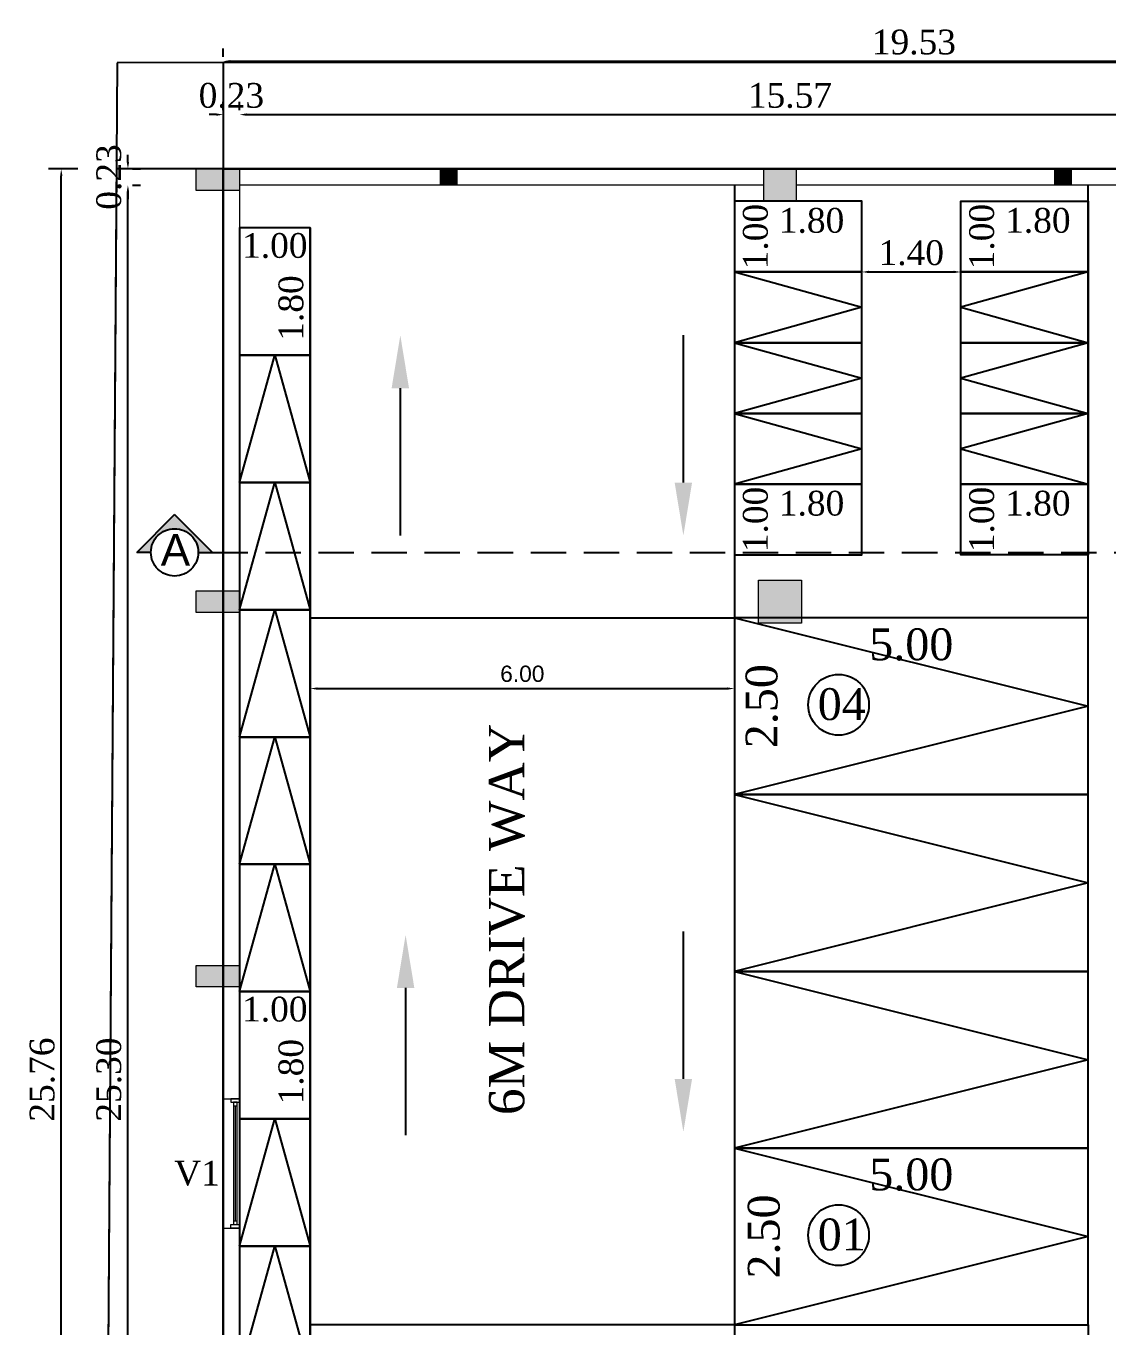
# Model space of a CAD drawing. Header units: metres. Extents: x 3592 to 3825, y 373 to 546.
# Drawn here: x 3669.11 to 3684.41, y 485.39 to 503.79 of the extents above; entities that cross this region are included whole.
import ezdxf
from ezdxf import colors
from ezdxf.entities.mleader import LeaderData, LeaderLine
from ezdxf.math import Vec2, Vec3

# ---------------------------------------------------------------- set-up
doc = ezdxf.new("R2010")
doc.units = ezdxf.units.M
doc.linetypes.add('DASHDOTX2', pattern=[50.8, 25.4, -12.7, 0, -12.7])
doc.linetypes.add('DASHED', pattern=[0.75, 0.5, -0.25])
doc.layers.get('Defpoints').update_dxf_attribs({"lineweight": 0})
for name, color, linetype in [('0 @ 1', 7, 'Continuous'), ('BLK_1_BASEMENT_-1_BLDG_FOOTPRINT', 1, 'Continuous'), ('BLK_1_FLR_-1_BASEMENT_COVERED_PARKING', 173, 'Continuous'), ('BLK_1_FLR_-1_BLT_UP_AREA', 12, 'Continuous'), ('BLK_1_FLR_-1_BLT_UP_AREA_DEDUCT', 12, 'Continuous'), ('BLK_1_LVL_-1_BSMNT_PLOT_BOUNDARY', 70, 'Continuous'), ('BLK_1_LVL_-1_BSMNT_REAR_SETBACK', 11, 'Continuous'), ('BLK_1_LVL_-1_BSMNT_SIDE_SETBACK1', 171, 'Continuous'), ('Column', 7, 'Continuous'), ('DRIVE_WAY', 7, 'Continuous'), ('PER_AISLE_WIDTH', 5, 'Continuous')]:
    doc.layers.add(name, color=color, linetype=linetype)
doc.layers.add('PARKING_SLOT', color=30, linetype='Continuous', plot=False)
doc.layers.add('TWO_WHEELER_PARKING', color=2, linetype='Continuous', plot=False)
doc.styles.add('ANAND', font='times.ttf')
doc.styles.get("Standard").update_dxf_attribs({"font": 'arial.ttf'})
doc.dimstyles.new('V1', dxfattribs={"dimtxt": 0.23, "dimasz": 0.1, "dimexe": 0.18, "dimexo": 0.0625, "dimgap": 0.09, "dimtad": 1, "dimzin": 0, "dimdsep": 46, "dimtxsty": 'Standard', "dimcen": 0.09, "dimadec": 0, "dimazin": 0, "dimtfac": 1, "dimtix": 1, "dimtofl": 0, "dimtmove": 2, "dimatfit": 0, "dimfxl": 0, "dimtolj": 1, "dimtzin": 0, "dimarcsym": 0})

# ---------------------------------------------------------------- blocks, each defined once
blk = doc.blocks.new('*U12')
at = {"color": 4, "linetype": 'Continuous', "lineweight": 13}
for p, q in [((146.91, 129.1), (146.91, 131.1)), ((210.91, 129.1), (210.91, 131.1)), ((210.91, 130.1), (146.91, 130.1))]:
    blk.add_line(p, q, dxfattribs=at)
for points in [[(144.91, 132.6), (142.91, 132.6), (142.91, 127.6), (144.91, 127.6)], [(212.91, 129.1), (212.91, 131.1), (144.91, 131.1), (144.91, 129.1)], [(212.91, 132.6), (214.91, 132.6), (214.91, 127.6), (212.91, 127.6)]]:
    blk.add_lwpolyline(points, close=True, dxfattribs=at)
blk = doc.blocks.new('*D60')
at = {"color": 0, "lineweight": -2}
for p, q in [((3671.902, 502.597), (3671.902, 502.714)), ((3672.131, 502.597), (3672.131, 502.714)), ((3671.802, 502.534), (3671.702, 502.534)), ((3672.231, 502.534), (3672.331, 502.534))]:
    blk.add_line(p, q, dxfattribs=at)
at = {"color": 0}
for points in [[(3671.802, 502.551), (3671.802, 502.517), (3671.902, 502.534)], [(3672.231, 502.551), (3672.231, 502.517), (3672.131, 502.534)]]:
    blk.add_solid(points, dxfattribs=at)
at = {"layer": 'Defpoints', "color": 0}
for p in [(3671.902, 502.534), (3672.131, 502.534), (3672.131, 502.534)]:
    blk.add_point(p, dxfattribs=at)
at = {"color": 0, "insert": (3672.017, 502.803), "char_height": 0.35, "attachment_point": 5, "style": 'ANAND'}
blk.add_mtext('\\A1;0.23', dxfattribs=at)
blk = doc.blocks.new('*D61')
at = {"color": 0, "lineweight": -2}
for p, q in [((3672.131, 502.597), (3672.131, 502.714)), ((3687.7, 502.597), (3687.7, 502.714)), ((3672.231, 502.534), (3687.6, 502.534))]:
    blk.add_line(p, q, dxfattribs=at)
at = {"color": 0}
for points in [[(3672.231, 502.551), (3672.231, 502.517), (3672.131, 502.534)], [(3687.6, 502.551), (3687.6, 502.517), (3687.7, 502.534)]]:
    blk.add_solid(points, dxfattribs=at)
at = {"layer": 'Defpoints', "color": 0}
for p in [(3672.131, 502.534), (3687.7, 502.534), (3687.7, 502.534)]:
    blk.add_point(p, dxfattribs=at)
at = {"color": 0, "insert": (3679.915, 502.803), "char_height": 0.35, "attachment_point": 5, "style": 'ANAND'}
blk.add_mtext('\\A1;15.57', dxfattribs=at)
blk = doc.blocks.new('*D65')
at = {"color": 0, "lineweight": -2}
for p, q in [((3671.902, 503.352), (3671.902, 503.469)), ((3691.434, 503.352), (3691.434, 503.469)), ((3672.002, 503.289), (3691.334, 503.289))]:
    blk.add_line(p, q, dxfattribs=at)
at = {"color": 0}
for points in [[(3672.002, 503.306), (3672.002, 503.272), (3671.902, 503.289)], [(3691.334, 503.306), (3691.334, 503.272), (3691.434, 503.289)]]:
    blk.add_solid(points, dxfattribs=at)
at = {"layer": 'Defpoints', "color": 0}
for p in [(3671.902, 503.289), (3691.434, 503.289), (3691.434, 503.289)]:
    blk.add_point(p, dxfattribs=at)
at = {"color": 0, "insert": (3681.668, 503.558), "char_height": 0.35, "attachment_point": 5, "style": 'ANAND'}
blk.add_mtext('\\A1;19.53', dxfattribs=at)
blk = doc.blocks.new('*D67')
at = {"color": 0, "lineweight": -2}
for p, q in [((3670.554, 476.336), (3670.554, 501.438)), ((3670.617, 501.538), (3670.734, 501.538)), ((3670.617, 476.236), (3670.734, 476.236))]:
    blk.add_line(p, q, dxfattribs=at)
at = {"color": 0}
for points in [[(3670.537, 501.438), (3670.571, 501.438), (3670.554, 501.538)], [(3670.537, 476.336), (3670.571, 476.336), (3670.554, 476.236)]]:
    blk.add_solid(points, dxfattribs=at)
at = {"layer": 'Defpoints', "color": 0}
for p in [(3670.554, 501.538), (3670.554, 501.538), (3670.554, 476.236)]:
    blk.add_point(p, dxfattribs=at)
at = {"color": 0, "insert": (3670.286, 488.887), "char_height": 0.35, "attachment_point": 5, "rotation": 90, "style": 'ANAND'}
blk.add_mtext('\\A1;25.30', dxfattribs=at)
blk = doc.blocks.new('*D68')
at = {"color": 0, "lineweight": -2}
for p, q in [((3670.554, 501.866), (3670.554, 501.966)), ((3670.617, 501.766), (3670.734, 501.766)), ((3670.554, 501.438), (3670.554, 501.338)), ((3670.617, 501.538), (3670.734, 501.538))]:
    blk.add_line(p, q, dxfattribs=at)
at = {"color": 0}
for points in [[(3670.537, 501.866), (3670.571, 501.866), (3670.554, 501.766)], [(3670.537, 501.438), (3670.571, 501.438), (3670.554, 501.538)]]:
    blk.add_solid(points, dxfattribs=at)
at = {"layer": 'Defpoints', "color": 0}
for p in [(3670.554, 501.766), (3670.554, 501.766), (3670.554, 501.538)]:
    blk.add_point(p, dxfattribs=at)
at = {"color": 0, "insert": (3670.286, 501.652), "char_height": 0.35, "attachment_point": 5, "rotation": 90, "style": 'ANAND'}
blk.add_mtext('\\A1;0.23', dxfattribs=at)
blk = doc.blocks.new('*D69')
at = {"color": 0, "lineweight": -2}
for p, q in [((3669.847, 501.766), (3669.431, 501.766)), ((3669.611, 476.108), (3669.611, 501.666)), ((3669.847, 476.008), (3669.431, 476.008))]:
    blk.add_line(p, q, dxfattribs=at)
at = {"color": 0}
for points in [[(3669.595, 501.666), (3669.628, 501.666), (3669.611, 501.766)], [(3669.595, 476.108), (3669.628, 476.108), (3669.611, 476.008)]]:
    blk.add_solid(points, dxfattribs=at)
at = {"layer": 'Defpoints', "color": 0}
for p in [(3669.611, 501.766), (3669.91, 501.766), (3669.91, 476.008)]:
    blk.add_point(p, dxfattribs=at)
at = {"color": 0, "insert": (3669.343, 488.887), "char_height": 0.35, "attachment_point": 5, "rotation": 90, "style": 'ANAND'}
blk.add_mtext('\\A1;25.76', dxfattribs=at)
blk = doc.blocks.new('*D177')
at = {"layer": 'Defpoints', "color": 0}
for p in [(3673.131, 500.932), (3673.131, 499.132), (3673.131, 499.132)]:
    blk.add_point(p, dxfattribs=at)
at = {"color": 0, "insert": (3672.862, 499.799), "char_height": 0.35, "attachment_point": 5, "rotation": 90, "style": 'ANAND'}
blk.add_mtext('\\A1;1.80', dxfattribs=at)
blk = doc.blocks.new('*D178')
at = {"layer": 'Defpoints', "color": 0}
for p in [(3672.131, 500.932), (3673.131, 500.932), (3672.131, 500.412)]:
    blk.add_point(p, dxfattribs=at)
at = {"color": 0, "insert": (3672.631, 500.68), "char_height": 0.35, "attachment_point": 5, "style": 'ANAND'}
blk.add_mtext('\\A1;1.00', dxfattribs=at)
blk = doc.blocks.new('*D84')
at = {"layer": 'Defpoints', "color": 0}
for p in [(3673.131, 490.132), (3673.131, 488.332), (3673.131, 488.332)]:
    blk.add_point(p, dxfattribs=at)
at = {"color": 0, "insert": (3672.862, 488.999), "char_height": 0.35, "attachment_point": 5, "rotation": 90, "style": 'ANAND'}
blk.add_mtext('\\A1;1.80', dxfattribs=at)
blk = doc.blocks.new('*D85')
at = {"layer": 'Defpoints', "color": 0}
for p in [(3672.131, 490.132), (3673.131, 490.132), (3672.131, 489.612)]:
    blk.add_point(p, dxfattribs=at)
at = {"color": 0, "insert": (3672.631, 489.88), "char_height": 0.35, "attachment_point": 5, "style": 'ANAND'}
blk.add_mtext('\\A1;1.00', dxfattribs=at)
blk = doc.blocks.new('*D179')
at = {"layer": 'Defpoints', "color": 0}
for p in [(3679.131, 501.309), (3680.931, 501.309), (3679.131, 500.809)]:
    blk.add_point(p, dxfattribs=at)
at = {"color": 0, "insert": (3680.221, 501.035), "char_height": 0.35, "attachment_point": 5, "style": 'ANAND'}
blk.add_mtext('\\A1;1.80', dxfattribs=at)
blk = doc.blocks.new('*D180')
at = {"layer": 'Defpoints', "color": 0}
for p in [(3679.131, 501.309), (3679.616, 501.309), (3679.131, 500.309)]:
    blk.add_point(p, dxfattribs=at)
at = {"color": 0, "insert": (3679.429, 500.809), "char_height": 0.35, "attachment_point": 5, "rotation": 90, "style": 'ANAND'}
blk.add_mtext('\\A1;1.00', dxfattribs=at)
blk = doc.blocks.new('*D88')
at = {"layer": 'Defpoints', "color": 0}
for p in [(3679.131, 497.309), (3680.931, 497.309), (3679.131, 496.809)]:
    blk.add_point(p, dxfattribs=at)
at = {"color": 0, "insert": (3680.221, 497.035), "char_height": 0.35, "attachment_point": 5, "style": 'ANAND'}
blk.add_mtext('\\A1;1.80', dxfattribs=at)
blk = doc.blocks.new('*D89')
at = {"layer": 'Defpoints', "color": 0}
for p in [(3679.131, 497.309), (3679.616, 497.309), (3679.131, 496.309)]:
    blk.add_point(p, dxfattribs=at)
at = {"color": 0, "insert": (3679.429, 496.809), "char_height": 0.35, "attachment_point": 5, "rotation": 90, "style": 'ANAND'}
blk.add_mtext('\\A1;1.00', dxfattribs=at)
blk = doc.blocks.new('*D90')
at = {"layer": 'Defpoints', "color": 0}
for p in [(3682.331, 497.309), (3684.131, 497.309), (3682.331, 496.809)]:
    blk.add_point(p, dxfattribs=at)
at = {"color": 0, "insert": (3683.421, 497.035), "char_height": 0.35, "attachment_point": 5, "style": 'ANAND'}
blk.add_mtext('\\A1;1.80', dxfattribs=at)
blk = doc.blocks.new('*D91')
at = {"layer": 'Defpoints', "color": 0}
for p in [(3682.331, 497.309), (3682.816, 497.309), (3682.331, 496.309)]:
    blk.add_point(p, dxfattribs=at)
at = {"color": 0, "insert": (3682.629, 496.809), "char_height": 0.35, "attachment_point": 5, "rotation": 90, "style": 'ANAND'}
blk.add_mtext('\\A1;1.00', dxfattribs=at)
blk = doc.blocks.new('*D92')
at = {"layer": 'Defpoints', "color": 0}
for p in [(3682.331, 501.309), (3684.131, 501.309), (3682.331, 500.809)]:
    blk.add_point(p, dxfattribs=at)
at = {"color": 0, "insert": (3683.421, 501.035), "char_height": 0.35, "attachment_point": 5, "style": 'ANAND'}
blk.add_mtext('\\A1;1.80', dxfattribs=at)
blk = doc.blocks.new('*D93')
at = {"layer": 'Defpoints', "color": 0}
for p in [(3682.331, 501.309), (3682.816, 501.309), (3682.331, 500.309)]:
    blk.add_point(p, dxfattribs=at)
at = {"color": 0, "insert": (3682.629, 500.809), "char_height": 0.35, "attachment_point": 5, "rotation": 90, "style": 'ANAND'}
blk.add_mtext('\\A1;1.00', dxfattribs=at)
blk = doc.blocks.new('*D181')
at = {"layer": 'Defpoints', "color": 0}
for p in [(3679.131, 495.418), (3684.131, 495.418), (3679.131, 494.718)]:
    blk.add_point(p, dxfattribs=at)
at = {"color": 0, "insert": (3681.631, 495.038), "char_height": 0.45, "attachment_point": 5, "style": 'ANAND'}
blk.add_mtext('\\A1;5.00', dxfattribs=at)
blk = doc.blocks.new('*D182')
at = {"layer": 'Defpoints', "color": 0}
for p in [(3679.131, 495.418), (3679.837, 495.418), (3679.131, 492.918)]:
    blk.add_point(p, dxfattribs=at)
at = {"color": 0, "insert": (3679.518, 494.168), "char_height": 0.45, "attachment_point": 5, "rotation": 90, "style": 'ANAND'}
blk.add_mtext('\\A1;2.50', dxfattribs=at)
blk = doc.blocks.new('*D102')
at = {"layer": 'Defpoints', "color": 0}
for p in [(3679.131, 487.918), (3684.131, 487.918), (3679.131, 487.222)]:
    blk.add_point(p, dxfattribs=at)
at = {"color": 0, "insert": (3681.631, 487.541), "char_height": 0.45, "attachment_point": 5, "style": 'ANAND'}
blk.add_mtext('\\A1;5.00', dxfattribs=at)
blk = doc.blocks.new('*D103')
at = {"layer": 'Defpoints', "color": 0}
for p in [(3679.131, 487.918), (3679.869, 487.918), (3679.131, 485.418)]:
    blk.add_point(p, dxfattribs=at)
at = {"color": 0, "insert": (3679.549, 486.668), "char_height": 0.45, "attachment_point": 5, "rotation": 90, "style": 'ANAND'}
blk.add_mtext('\\A1;2.50', dxfattribs=at)
blk = doc.blocks.new('*D183')
at = {"color": 0, "lineweight": -2}
for p, q in [((3680.931, 500.371), (3680.931, 500.489)), ((3682.331, 500.371), (3682.331, 500.489)), ((3681.031, 500.309), (3682.231, 500.309))]:
    blk.add_line(p, q, dxfattribs=at)
at = {"color": 0}
for points in [[(3681.031, 500.326), (3681.031, 500.292), (3680.931, 500.309)], [(3682.231, 500.326), (3682.231, 500.292), (3682.331, 500.309)]]:
    blk.add_solid(points, dxfattribs=at)
at = {"layer": 'Defpoints', "color": 0}
for p in [(3680.931, 500.309), (3682.331, 500.309), (3682.331, 500.309)]:
    blk.add_point(p, dxfattribs=at)
at = {"color": 0, "insert": (3681.631, 500.578), "char_height": 0.35, "attachment_point": 5, "style": 'ANAND'}
blk.add_mtext('\\A1;1.40', dxfattribs=at)
blk = doc.blocks.new('*D209')
at = {"layer": 'Defpoints', "color": 0}
for p in [(3673.131, 494.417), (3679.131, 494.417), (3679.131, 494.417)]:
    blk.add_point(p, dxfattribs=at)
at = {"layer": 'PER_AISLE_WIDTH', "color": 0, "lineweight": -2}
for p, q in [((3673.131, 494.48), (3673.131, 494.597)), ((3673.231, 494.417), (3679.031, 494.417)), ((3679.131, 494.355), (3679.131, 494.237))]:
    blk.add_line(p, q, dxfattribs=at)
at = {"layer": 'PER_AISLE_WIDTH', "color": 0}
for points in [[(3673.231, 494.434), (3673.231, 494.401), (3673.131, 494.417)], [(3679.031, 494.434), (3679.031, 494.401), (3679.131, 494.417)]]:
    blk.add_solid(points, dxfattribs=at)
at = {"layer": 'PER_AISLE_WIDTH', "color": 0, "insert": (3676.131, 494.625), "char_height": 0.23, "attachment_point": 5}
blk.add_mtext('\\A1;6.00', dxfattribs=at)
blk = doc.blocks.new('*D210')
at = {"layer": 'Defpoints', "color": 0}
for p in [(3673.131, 494.417), (3679.131, 494.417), (3679.131, 494.417)]:
    blk.add_point(p, dxfattribs=at)
at = {"layer": 'DRIVE_WAY', "color": 0, "lineweight": -2}
for p, q in [((3673.131, 494.48), (3673.131, 494.597)), ((3673.231, 494.417), (3679.031, 494.417)), ((3679.131, 494.355), (3679.131, 494.237))]:
    blk.add_line(p, q, dxfattribs=at)
at = {"layer": 'DRIVE_WAY', "color": 0}
for points in [[(3673.231, 494.434), (3673.231, 494.401), (3673.131, 494.417)], [(3679.031, 494.434), (3679.031, 494.401), (3679.131, 494.417)]]:
    blk.add_solid(points, dxfattribs=at)
at = {"layer": 'DRIVE_WAY', "color": 0, "insert": (3676.131, 494.625), "char_height": 0.23, "attachment_point": 5}
blk.add_mtext('\\A1;6.00', dxfattribs=at)

msp = doc.modelspace()

# ---------------------------------------------------------------- hatches: boundary and pattern name
h = msp.add_hatch(color=256)
h.dxf.hatch_style = 1
h.paths.add_polyline_path([(3671.9023, 501.76617), (3671.5213, 501.76617), (3671.5213, 501.46137), (3671.9023, 501.46137)])
h.paths.add_polyline_path([(3672.1309, 501.76617), (3671.9023, 501.76617), (3671.9023, 501.46137), (3672.1309, 501.46137)])
h = msp.add_hatch(color=256)
h.dxf.hatch_style = 1
h.paths.add_polyline_path([(3680.0035, 501.76617), (3679.5463, 501.76617), (3679.5463, 501.53757), (3680.0035, 501.53757)])
h.paths.add_polyline_path([(3680.0035, 501.53757), (3679.5463, 501.53757), (3679.5463, 501.30897), (3680.0035, 501.30897)])
at = {"linetype": 'DASHDOTX2', "ltscale": 30}
msp.add_hatch(color=256, dxfattribs=at).paths.add_polyline_path([(3671.21376, 496.67792, 0.41421356), (3670.87916, 496.34331), (3670.67839, 496.34331), (3671.21376, 496.8799), (3671.74913, 496.34331), (3671.54837, 496.34331, 0.41421356)])
h = msp.add_hatch(color=256)
h.dxf.hatch_style = 1
h.paths.add_polyline_path([(3680.0797, 495.95025), (3679.4701, 495.95025), (3679.4701, 495.34065), (3680.0797, 495.34065)])
h = msp.add_hatch(color=256)
h.dxf.hatch_style = 1
h.paths.add_polyline_path([(3671.9023, 495.79785), (3671.5213, 495.79785), (3671.5213, 495.49305), (3671.9023, 495.49305)])
h.paths.add_polyline_path([(3672.1309, 495.79785), (3671.9023, 495.79785), (3671.9023, 495.49305), (3672.1309, 495.49305)])
h = msp.add_hatch(color=256)
h.dxf.hatch_style = 1
h.paths.add_polyline_path([(3671.9023, 490.50267), (3671.5213, 490.50267), (3671.5213, 490.19787), (3671.9023, 490.19787)])
h.paths.add_polyline_path([(3672.1309, 490.50267), (3671.9023, 490.50267), (3671.9023, 490.19787), (3672.1309, 490.19787)])

# ---------------------------------------------------------------- linework, layer by layer
at = {"lineweight": 13, "ltscale": 3}
for p, q in [((3691.4335, 501.76617), (3671.9023, 501.76617)), ((3671.9023, 501.46137), (3671.9023, 495.79857)), ((3674.9743, 501.53757), (3672.1309, 501.53757)), ((3672.1309, 501.46137), (3672.1309, 495.79857)), ((3679.5463, 501.53757), (3675.1267, 501.53757)), ((3687.3187, 501.53757), (3680.0035, 501.53757)), ((3671.9023, 495.49377), (3671.9023, 490.50267)), ((3672.1309, 495.53187), (3672.1309, 488.61672)), ((3671.9023, 490.19787), (3671.9023, 485.20677)), ((3671.9023, 488.61672), (3672.13725, 488.61672)), ((3671.9023, 486.78792), (3672.13725, 486.78792)), ((3672.1309, 486.78792), (3672.1309, 483.32082))]:
    msp.add_line(p, q, dxfattribs=at)
for p, q in [((3679.1309, 501.53757), (3679.1309, 484.74957)), ((3684.1309, 485.41757), (3684.1309, 501.53757)), ((3673.1309, 500.93187), (3673.1309, 481.40788)), ((3673.1309, 499.13187), (3673.1309, 479.60788)), ((3673.1309, 495.53187), (3673.1309, 476.23648)), ((3684.1309, 485.41757), (3684.1309, 484.74957))]:
    msp.add_line(p, q)
at = {"linetype": 'DASHED'}
msp.add_line((3671.74913, 496.34331), (3693.28741, 496.34331), dxfattribs=at)
at = {"lineweight": 13}
for points in [[(3671.5213, 501.76617), (3672.1309, 501.76617), (3672.1309, 501.46137), (3671.5213, 501.46137)], [(3674.9743, 501.76617), (3675.2029, 501.76617), (3675.2029, 501.53757), (3674.9743, 501.53757)], [(3679.5463, 501.76617), (3680.0035, 501.76617), (3680.0035, 501.30897), (3679.5463, 501.30897)], [(3683.6611, 501.76617), (3683.8897, 501.76617), (3683.8897, 501.53757), (3683.6611, 501.53757)], [(3679.4701, 495.95097), (3680.0797, 495.95097), (3680.0797, 495.34137), (3679.4701, 495.34137)], [(3671.5213, 495.79857), (3672.1309, 495.79857), (3672.1309, 495.49377), (3671.5213, 495.49377)], [(3671.5213, 490.50267), (3672.1309, 490.50267), (3672.1309, 490.19787), (3671.5213, 490.19787)]]:
    msp.add_lwpolyline(points, close=True, dxfattribs=at)
for points in [[(3687.9283, 501.76617), (3687.9283, 491.03758), (3691.4335, 491.03758), (3691.4335, 476.00788), (3671.9023, 476.00788), (3671.9023, 501.76617), (3687.9283, 501.76617)], [(3679.1309, 500.30897), (3680.9309, 499.80897), (3679.1309, 499.30897)], [(3684.1309, 500.30897), (3682.3309, 499.80897), (3684.1309, 499.30897)], [(3679.1309, 499.30897), (3680.9309, 498.80897), (3679.1309, 498.30897)], [(3684.1309, 499.30897), (3682.3309, 498.80897), (3684.1309, 498.30897)], [(3672.1309, 497.33187), (3672.6309, 499.13187), (3673.1309, 497.33187)], [(3679.1309, 498.30897), (3680.9309, 497.80897), (3679.1309, 497.30897)], [(3684.1309, 498.30897), (3682.3309, 497.80897), (3684.1309, 497.30897)], [(3672.1309, 495.53187), (3672.6309, 497.33187), (3673.1309, 495.53187)], [(3672.1309, 493.73187), (3672.6309, 495.53187), (3673.1309, 493.73187)], [(3679.1309, 495.41757), (3684.1309, 494.16757), (3679.1309, 492.91757)], [(3672.1309, 491.93187), (3672.6309, 493.73187), (3673.1309, 491.93187)], [(3679.1309, 492.91757), (3684.1309, 491.66757), (3679.1309, 490.41757)], [(3672.1309, 490.13187), (3672.6309, 491.93187), (3673.1309, 490.13187)], [(3679.1309, 490.41757), (3684.1309, 489.16757), (3679.1309, 487.91757)], [(3672.1309, 486.53187), (3672.6309, 488.33187), (3673.1309, 486.53187)], [(3679.1309, 487.91757), (3684.1309, 486.66757), (3679.1309, 485.41757)], [(3672.1309, 484.73187), (3672.6309, 486.53187), (3673.1309, 484.73187)]]:
    msp.add_lwpolyline(points)
for points in [[(3671.9023, 501.76617), (3671.9023, 476.00788), (3691.4335, 476.00788), (3691.4335, 491.03758), (3687.9283, 491.03758), (3687.9283, 501.76617)], [(3671.9023, 501.76617), (3671.9023, 476.00788), (3691.4335, 476.00788), (3691.4335, 491.03758), (3687.9283, 491.03758), (3687.9283, 501.76617)], [(3671.9023, 501.76617), (3671.9023, 476.00788), (3691.4335, 476.00788), (3691.4335, 491.03758), (3687.9283, 491.03758), (3687.9283, 501.76617)], [(3671.9023, 501.76617), (3671.9023, 476.00788), (3691.4335, 476.00788), (3691.4335, 491.03758), (3687.9283, 491.03758), (3687.9283, 501.76617)], [(3679.1309, 501.30897), (3679.1309, 500.30897), (3680.9309, 500.30897), (3680.9309, 501.30897)], [(3684.1309, 501.30897), (3684.1309, 500.30897), (3682.3309, 500.30897), (3682.3309, 501.30897)], [(3672.1309, 499.13187), (3673.1309, 499.13187), (3673.1309, 500.93187), (3672.1309, 500.93187)], [(3679.1309, 500.30897), (3679.1309, 499.30897), (3680.9309, 499.30897), (3680.9309, 500.30897)], [(3684.1309, 500.30897), (3684.1309, 499.30897), (3682.3309, 499.30897), (3682.3309, 500.30897)], [(3679.1309, 499.30897), (3679.1309, 498.30897), (3680.9309, 498.30897), (3680.9309, 499.30897)], [(3684.1309, 499.30897), (3684.1309, 498.30897), (3682.3309, 498.30897), (3682.3309, 499.30897)], [(3672.1309, 497.33187), (3673.1309, 497.33187), (3673.1309, 499.13187), (3672.1309, 499.13187)], [(3679.1309, 498.30897), (3679.1309, 497.30897), (3680.9309, 497.30897), (3680.9309, 498.30897)], [(3684.1309, 498.30897), (3684.1309, 497.30897), (3682.3309, 497.30897), (3682.3309, 498.30897)], [(3672.1309, 495.53187), (3673.1309, 495.53187), (3673.1309, 497.33187), (3672.1309, 497.33187)], [(3679.1309, 497.30897), (3679.1309, 496.30897), (3680.9309, 496.30897), (3680.9309, 497.30897)], [(3684.1309, 497.30897), (3684.1309, 496.30897), (3682.3309, 496.30897), (3682.3309, 497.30897)], [(3672.1309, 493.73187), (3673.1309, 493.73187), (3673.1309, 495.53187), (3672.1309, 495.53187)], [(3679.1309, 492.91757), (3684.1309, 492.91757), (3684.1309, 495.41757), (3679.1309, 495.41757)], [(3679.1309, 492.91757), (3684.1309, 492.91757), (3684.1309, 495.41757), (3679.1309, 495.41757)], [(3672.1309, 491.93187), (3673.1309, 491.93187), (3673.1309, 493.73187), (3672.1309, 493.73187)], [(3679.1309, 490.41757), (3684.1309, 490.41757), (3684.1309, 492.91757), (3679.1309, 492.91757)], [(3679.1309, 490.41757), (3684.1309, 490.41757), (3684.1309, 492.91757), (3679.1309, 492.91757)], [(3672.1309, 490.13187), (3673.1309, 490.13187), (3673.1309, 491.93187), (3672.1309, 491.93187)], [(3679.1309, 487.91757), (3684.1309, 487.91757), (3684.1309, 490.41757), (3679.1309, 490.41757)], [(3679.1309, 487.91757), (3684.1309, 487.91757), (3684.1309, 490.41757), (3679.1309, 490.41757)], [(3672.1309, 488.33187), (3673.1309, 488.33187), (3673.1309, 490.13187), (3672.1309, 490.13187)], [(3672.1309, 486.53187), (3673.1309, 486.53187), (3673.1309, 488.33187), (3672.1309, 488.33187)], [(3679.1309, 485.41757), (3684.1309, 485.41757), (3684.1309, 487.91757), (3679.1309, 487.91757)], [(3679.1309, 485.41757), (3684.1309, 485.41757), (3684.1309, 487.91757), (3679.1309, 487.91757)], [(3672.1309, 484.73187), (3673.1309, 484.73187), (3673.1309, 486.53187), (3672.1309, 486.53187)]]:
    msp.add_lwpolyline(points, close=True)
at = {"linetype": 'Continuous'}
for points in [[(3679.1309, 501.30897), (3679.1309, 500.30897), (3680.9309, 500.30897), (3680.9309, 501.30897)], [(3684.1309, 501.30897), (3684.1309, 500.30897), (3682.3309, 500.30897), (3682.3309, 501.30897)], [(3672.1309, 499.13187), (3673.1309, 499.13187), (3673.1309, 500.93187), (3672.1309, 500.93187)], [(3679.1309, 500.30897), (3679.1309, 499.30897), (3680.9309, 499.30897), (3680.9309, 500.30897)], [(3684.1309, 500.30897), (3684.1309, 499.30897), (3682.3309, 499.30897), (3682.3309, 500.30897)], [(3679.1309, 499.30897), (3679.1309, 498.30897), (3680.9309, 498.30897), (3680.9309, 499.30897)], [(3684.1309, 499.30897), (3684.1309, 498.30897), (3682.3309, 498.30897), (3682.3309, 499.30897)], [(3672.1309, 497.33187), (3673.1309, 497.33187), (3673.1309, 499.13187), (3672.1309, 499.13187)], [(3679.1309, 498.30897), (3679.1309, 497.30897), (3680.9309, 497.30897), (3680.9309, 498.30897)], [(3684.1309, 498.30897), (3684.1309, 497.30897), (3682.3309, 497.30897), (3682.3309, 498.30897)], [(3672.1309, 495.53187), (3673.1309, 495.53187), (3673.1309, 497.33187), (3672.1309, 497.33187)], [(3679.1309, 497.30897), (3679.1309, 496.30897), (3680.9309, 496.30897), (3680.9309, 497.30897)], [(3684.1309, 497.30897), (3684.1309, 496.30897), (3682.3309, 496.30897), (3682.3309, 497.30897)], [(3672.1309, 493.73187), (3673.1309, 493.73187), (3673.1309, 495.53187), (3672.1309, 495.53187)], [(3672.1309, 491.93187), (3673.1309, 491.93187), (3673.1309, 493.73187), (3672.1309, 493.73187)], [(3672.1309, 490.13187), (3673.1309, 490.13187), (3673.1309, 491.93187), (3672.1309, 491.93187)], [(3672.1309, 488.33187), (3673.1309, 488.33187), (3673.1309, 490.13187), (3672.1309, 490.13187)], [(3672.1309, 486.53187), (3673.1309, 486.53187), (3673.1309, 488.33187), (3672.1309, 488.33187)], [(3672.1309, 484.73187), (3673.1309, 484.73187), (3673.1309, 486.53187), (3672.1309, 486.53187)]]:
    msp.add_lwpolyline(points, close=True, dxfattribs=at)
at = {"linetype": 'DASHDOTX2', "ltscale": 30}
for points in [[(3670.87916, 496.34331), (3670.67839, 496.34331), (3671.21376, 496.8799)], [(3671.54837, 496.34331), (3671.74913, 496.34331), (3671.21376, 496.8799)]]:
    msp.add_lwpolyline(points, dxfattribs=at)
msp.add_circle((3671.21376, 496.34331), 0.33461, dxfattribs=at)
for centre in [(3680.60334, 494.18717), (3680.60334, 486.68717)]:
    msp.add_circle(centre, 0.42922)
at = {"lineweight": 13}
for points in [[(3674.9743, 501.76617), (3675.2029, 501.76617), (3674.9743, 501.53757), (3675.2029, 501.53757)], [(3683.6611, 501.76617), (3683.8897, 501.76617), (3683.6611, 501.53757), (3683.8897, 501.53757)]]:
    msp.add_solid(points, dxfattribs=at)
at = {"layer": 'BLK_1_BASEMENT_-1_BLDG_FOOTPRINT', "color": 1}
msp.add_lwpolyline([(3671.9023, 501.76617), (3671.9023, 476.00788), (3691.4335, 476.00788), (3691.4335, 491.03758), (3687.9283, 491.03758), (3687.9283, 501.76617)], close=True, dxfattribs=at)
at = {"layer": 'BLK_1_FLR_-1_BASEMENT_COVERED_PARKING', "color": 173}
msp.add_lwpolyline([(3671.9023, 501.76617), (3671.9023, 476.00788), (3691.4335, 476.00788), (3691.4335, 491.03758), (3687.9283, 491.03758), (3687.9283, 501.76617)], close=True, dxfattribs=at)
at = {"layer": 'BLK_1_FLR_-1_BLT_UP_AREA', "color": 18}
msp.add_lwpolyline([(3671.9023, 501.76617), (3671.9023, 476.00788), (3691.4335, 476.00788), (3691.4335, 491.03758), (3687.9283, 491.03758), (3687.9283, 501.76617)], close=True, dxfattribs=at)
at = {"layer": 'BLK_1_FLR_-1_BLT_UP_AREA_DEDUCT', "color": 18}
msp.add_lwpolyline([(3671.9023, 501.76617), (3671.9023, 476.00788), (3691.4335, 476.00788), (3691.4335, 491.03758), (3687.9283, 491.03758), (3687.9283, 501.76617)], close=True, dxfattribs=at)
at = {"layer": 'BLK_1_LVL_-1_BSMNT_PLOT_BOUNDARY'}
msp.add_lwpolyline([(3670.4023, 503.26617), (3670.23112, 479.03518), (3670.4023, 469.05237), (3694.72185, 470.00788), (3695.54731, 483.01408), (3694.84869, 503.27083)], close=True, dxfattribs=at)
at = {"layer": 'BLK_1_LVL_-1_BSMNT_REAR_SETBACK', "color": 11}
msp.add_lwpolyline([(3687.9283, 503.26951), (3671.9023, 503.26645), (3671.9023, 501.76617), (3687.9283, 501.76617)], close=True, dxfattribs=at)
at = {"layer": 'BLK_1_LVL_-1_BSMNT_SIDE_SETBACK1', "color": 171}
msp.add_lwpolyline([(3671.9023, 501.76617), (3670.39171, 501.76617), (3670.23112, 479.03518), (3670.28303, 476.00788), (3671.9023, 476.00788)], close=True, dxfattribs=at)
at = {"layer": 'Column', "lineweight": 13}
for points in [[(3671.5213, 501.76617), (3672.1309, 501.76617), (3672.1309, 501.46137), (3671.5213, 501.46137)], [(3674.9743, 501.76617), (3675.2029, 501.76617), (3675.2029, 501.53757), (3674.9743, 501.53757)], [(3679.5463, 501.76617), (3680.0035, 501.76617), (3680.0035, 501.30897), (3679.5463, 501.30897)], [(3683.6611, 501.76617), (3683.8897, 501.76617), (3683.8897, 501.53757), (3683.6611, 501.53757)], [(3679.4701, 495.95097), (3680.0797, 495.95097), (3680.0797, 495.34137), (3679.4701, 495.34137)], [(3671.5213, 495.79857), (3672.1309, 495.79857), (3672.1309, 495.49377), (3671.5213, 495.49377)], [(3671.5213, 490.50267), (3672.1309, 490.50267), (3672.1309, 490.19787), (3671.5213, 490.19787)]]:
    msp.add_lwpolyline(points, close=True, dxfattribs=at)
for points in [[(3674.9743, 501.76617), (3675.2029, 501.76617), (3674.9743, 501.53757), (3675.2029, 501.53757)], [(3683.6611, 501.76617), (3683.8897, 501.76617), (3683.6611, 501.53757), (3683.8897, 501.53757)]]:
    msp.add_solid(points, dxfattribs=at)
at = {"layer": 'DRIVE_WAY', "color": 255}
msp.add_lwpolyline([(3679.1309, 495.41757), (3679.1309, 485.41757), (3673.1309, 485.41757), (3673.1309, 495.41757)], close=True, dxfattribs=at)
at = {"layer": 'PARKING_SLOT', "color": 30}
for points in [[(3679.1309, 492.91757), (3684.1309, 492.91757), (3684.1309, 495.41757), (3679.1309, 495.41757)], [(3679.1309, 490.41757), (3684.1309, 490.41757), (3684.1309, 492.91757), (3679.1309, 492.91757)], [(3679.1309, 487.91757), (3684.1309, 487.91757), (3684.1309, 490.41757), (3679.1309, 490.41757)], [(3679.1309, 485.41757), (3684.1309, 485.41757), (3684.1309, 487.91757), (3679.1309, 487.91757)]]:
    msp.add_lwpolyline(points, close=True, dxfattribs=at)
at = {"layer": 'PER_AISLE_WIDTH'}
msp.add_lwpolyline([(3679.1309, 495.41757), (3679.1309, 485.41757), (3673.1309, 485.41757), (3673.1309, 495.41757)], close=True, dxfattribs=at)
at = {"layer": 'TWO_WHEELER_PARKING', "linetype": 'Continuous'}
for points in [[(3679.1309, 501.30897), (3679.1309, 500.30897), (3680.9309, 500.30897), (3680.9309, 501.30897)], [(3684.1309, 501.30897), (3684.1309, 500.30897), (3682.3309, 500.30897), (3682.3309, 501.30897)], [(3672.1309, 499.13187), (3673.1309, 499.13187), (3673.1309, 500.93187), (3672.1309, 500.93187)], [(3679.1309, 500.30897), (3679.1309, 499.30897), (3680.9309, 499.30897), (3680.9309, 500.30897)], [(3684.1309, 500.30897), (3684.1309, 499.30897), (3682.3309, 499.30897), (3682.3309, 500.30897)], [(3679.1309, 499.30897), (3679.1309, 498.30897), (3680.9309, 498.30897), (3680.9309, 499.30897)], [(3684.1309, 499.30897), (3684.1309, 498.30897), (3682.3309, 498.30897), (3682.3309, 499.30897)], [(3672.1309, 497.33187), (3673.1309, 497.33187), (3673.1309, 499.13187), (3672.1309, 499.13187)], [(3679.1309, 498.30897), (3679.1309, 497.30897), (3680.9309, 497.30897), (3680.9309, 498.30897)], [(3684.1309, 498.30897), (3684.1309, 497.30897), (3682.3309, 497.30897), (3682.3309, 498.30897)], [(3672.1309, 495.53187), (3673.1309, 495.53187), (3673.1309, 497.33187), (3672.1309, 497.33187)], [(3679.1309, 497.30897), (3679.1309, 496.30897), (3680.9309, 496.30897), (3680.9309, 497.30897)], [(3684.1309, 497.30897), (3684.1309, 496.30897), (3682.3309, 496.30897), (3682.3309, 497.30897)], [(3672.1309, 493.73187), (3673.1309, 493.73187), (3673.1309, 495.53187), (3672.1309, 495.53187)], [(3672.1309, 491.93187), (3673.1309, 491.93187), (3673.1309, 493.73187), (3672.1309, 493.73187)], [(3672.1309, 490.13187), (3673.1309, 490.13187), (3673.1309, 491.93187), (3672.1309, 491.93187)], [(3672.1309, 488.33187), (3673.1309, 488.33187), (3673.1309, 490.13187), (3672.1309, 490.13187)], [(3672.1309, 486.53187), (3673.1309, 486.53187), (3673.1309, 488.33187), (3672.1309, 488.33187)], [(3672.1309, 484.73187), (3673.1309, 484.73187), (3673.1309, 486.53187), (3672.1309, 486.53187)]]:
    msp.add_lwpolyline(points, close=True, dxfattribs=at)

# ---------------------------------------------------------------- block references
at = {"layer": '0 @ 1', "lineweight": 13, "ltscale": 3, "xscale": 0.0254, "yscale": 0.0254, "zscale": 0.0254, "rotation": 270}
msp.add_blockref('*U12', (3668.76928, 492.24659), dxfattribs=at)

# ---------------------------------------------------------------- texts
at = {"linetype": 'DASHDOTX2', "ltscale": 30}
msp.add_text('A', height=0.44614, dxfattribs=at).set_placement((3671.01821, 496.15557))
at = {"style": 'ANAND'}
for s, p in [('04', (3680.30804, 493.97206)), ('01', (3680.30804, 486.47206))]:
    msp.add_text(s, height=0.45, dxfattribs=at).set_placement(p)
at = {"insert": (3675.91445, 491.15346), "char_height": 0.5, "attachment_point": 5, "rotation": 90, "style": 'ANAND'}
msp.add_mtext('\\A1;6M DRIVE WAY', dxfattribs=at)
at = {"insert": (3671.53118, 487.55979), "char_height": 0.35, "attachment_point": 5, "style": 'ANAND'}
msp.add_mtext('V1', dxfattribs=at)

# ---------------------------------------------------------------- dimensions: what is measured, and where the dimension line sits
for base, p1, p2, override, picture, middle in [((3691.4335, 503.289), (3671.9023, 503.289), (3691.4335, 503.289), {"dimtxt": 0.35, "dimtxsty": 'ANAND', "dimfxl": 75, "dimarcsym": 2}, '*D65', (3681.6679, 503.55754)), ((3672.1309, 500.41193), (3673.1309, 500.93187), (3672.1309, 500.93187), {"dimtxt": 0.35, "dimtxsty": 'ANAND', "dimse1": 1, "dimse2": 1, "dimsd1": 1, "dimsd2": 1, "dimfxl": 75, "dimarcsym": 2}, '*D178', (3672.6309, 500.68046)), ((3682.3309, 500.30897), (3680.9309, 500.30897), (3682.3309, 500.30897), {"dimtxt": 0.35, "dimtxsty": 'ANAND', "dimfxl": 75, "dimarcsym": 2}, '*D183', (3681.6309, 500.5775)), ((3679.1309, 494.71838), (3684.1309, 495.41757), (3679.1309, 495.41757), {"dimtxt": 0.45, "dimtxsty": 'ANAND', "dimse1": 1, "dimse2": 1, "dimsd1": 1, "dimsd2": 1, "dimfxl": 75, "dimarcsym": 2}, '*D181', (3681.6309, 495.03792)), ((3672.1309, 489.61193), (3673.1309, 490.13187), (3672.1309, 490.13187), {"dimtxt": 0.35, "dimtxsty": 'ANAND', "dimse1": 1, "dimse2": 1, "dimsd1": 1, "dimsd2": 1, "dimfxl": 75, "dimarcsym": 2}, '*D85', (3672.6309, 489.88046)), ((3679.1309, 487.22183), (3684.1309, 487.91757), (3679.1309, 487.91757), {"dimtxt": 0.45, "dimtxsty": 'ANAND', "dimse1": 1, "dimse2": 1, "dimsd1": 1, "dimsd2": 1, "dimfxl": 75, "dimarcsym": 2}, '*D102', (3681.6309, 487.54138))]:
    dim = msp.add_linear_dim(base=base, p1=p1, p2=p2, dimstyle='V1', override=override)
    dim.commit()
    dim.dimension.update_dxf_attribs({"geometry": picture, "text_midpoint": middle})
dim = msp.add_aligned_dim(p1=(3671.9023, 502.53414), p2=(3672.1309, 502.53414), distance=0, dimstyle='V1', override={"dimtxt": 0.35, "dimtxsty": 'ANAND', "dimfxl": 75, "dimarcsym": 2})
dim.commit()
dim.dimension.update_dxf_attribs({"geometry": '*D60', "text_midpoint": (3672.0166, 502.80267)})
for base, p1, p2, angle, override, picture, middle in [((3687.6997, 502.53414), (3672.1309, 502.53414), (3687.6997, 502.53414), 180, {"dimtxt": 0.35, "dimtxsty": 'ANAND', "dimfxl": 75, "dimarcsym": 2}, '*D61', (3679.9153, 502.80267)), ((3670.55416, 501.76617), (3670.55416, 501.53757), (3670.55416, 501.76617), 90, {"dimtxt": 0.35, "dimtxsty": 'ANAND', "dimfxl": 75, "dimarcsym": 2}, '*D68', (3670.28562, 501.65187)), ((3669.61143, 501.76617), (3669.90971, 476.00788), (3669.90971, 501.76617), 90, {"dimtxt": 0.35, "dimtxsty": 'ANAND', "dimfxl": 75, "dimarcsym": 2}, '*D69', (3669.34289, 488.88702)), ((3670.55416, 501.53757), (3670.55416, 476.23648), (3670.55416, 501.53757), 90, {"dimtxt": 0.35, "dimtxsty": 'ANAND', "dimfxl": 75, "dimarcsym": 2}, '*D67', (3670.28562, 488.88702)), ((3679.83723, 495.41757), (3679.1309, 492.91757), (3679.1309, 495.41757), 90, {"dimtxt": 0.45, "dimtxsty": 'ANAND', "dimse1": 1, "dimse2": 1, "dimsd1": 1, "dimsd2": 1, "dimfxl": 75, "dimarcsym": 2}, '*D182', (3679.51769, 494.16757)), ((3679.86877, 487.91757), (3679.1309, 485.41757), (3679.1309, 487.91757), 90, {"dimtxt": 0.45, "dimtxsty": 'ANAND', "dimse1": 1, "dimse2": 1, "dimsd1": 1, "dimsd2": 1, "dimfxl": 75, "dimarcsym": 2}, '*D103', (3679.54922, 486.66757))]:
    dim = msp.add_linear_dim(base=base, p1=p1, p2=p2, angle=angle, dimstyle='V1', override=override)
    dim.commit()
    dim.dimension.update_dxf_attribs({"geometry": picture, "text_midpoint": middle})
for base, p1, p2, picture, middle in [((3679.1309, 500.80897), (3680.9309, 501.30897), (3679.1309, 501.30897), '*D179', (3680.22093, 501.03467)), ((3682.3309, 500.80897), (3684.1309, 501.30897), (3682.3309, 501.30897), '*D92', (3683.42093, 501.03467)), ((3679.1309, 496.80897), (3680.9309, 497.30897), (3679.1309, 497.30897), '*D88', (3680.22093, 497.03467)), ((3682.3309, 496.80897), (3684.1309, 497.30897), (3682.3309, 497.30897), '*D90', (3683.42093, 497.03467))]:
    dim = msp.add_linear_dim(base=base, p1=p1, p2=p2, dimstyle='V1', override={"dimtxt": 0.35, "dimtxsty": 'ANAND', "dimse1": 1, "dimse2": 1, "dimsd1": 1, "dimsd2": 1, "dimfxl": 75, "dimarcsym": 2})
    dim.commit()
    dim.dimension.update_dxf_attribs({"geometry": picture, "text_midpoint": middle, "dimtype": 160})
for base, p1, p2, picture, middle in [((3679.61604, 501.30897), (3679.1309, 500.30897), (3679.1309, 501.30897), '*D180', (3679.42888, 500.80897)), ((3682.81604, 501.30897), (3682.3309, 500.30897), (3682.3309, 501.30897), '*D93', (3682.62888, 500.80897)), ((3673.1309, 499.13187), (3673.1309, 500.93187), (3673.1309, 499.13187), '*D177', (3672.86237, 499.79943)), ((3679.61604, 497.30897), (3679.1309, 496.30897), (3679.1309, 497.30897), '*D89', (3679.42888, 496.80897)), ((3682.81604, 497.30897), (3682.3309, 496.30897), (3682.3309, 497.30897), '*D91', (3682.62888, 496.80897)), ((3673.1309, 488.33187), (3673.1309, 490.13187), (3673.1309, 488.33187), '*D84', (3672.86237, 488.99943))]:
    dim = msp.add_linear_dim(base=base, p1=p1, p2=p2, angle=90, dimstyle='V1', override={"dimtxt": 0.35, "dimtxsty": 'ANAND', "dimse1": 1, "dimse2": 1, "dimsd1": 1, "dimsd2": 1, "dimfxl": 75, "dimarcsym": 2})
    dim.commit()
    dim.dimension.update_dxf_attribs({"geometry": picture, "text_midpoint": middle, "dimtype": 160})
at = {"layer": 'DRIVE_WAY', "color": 255}
dim = msp.add_aligned_dim(p1=(3673.1309, 494.41721), p2=(3679.1309, 494.41721), distance=0, dimstyle='V1', dxfattribs=at)
dim.commit()
dim.dimension.update_dxf_attribs({"geometry": '*D210', "text_midpoint": (3676.1309, 494.62464)})
at = {"layer": 'PER_AISLE_WIDTH'}
dim = msp.add_aligned_dim(p1=(3673.1309, 494.41721), p2=(3679.1309, 494.41721), distance=0, dimstyle='V1', dxfattribs=at)
dim.commit()
dim.dimension.update_dxf_attribs({"geometry": '*D209', "text_midpoint": (3676.1309, 494.62464)})

# ---------------------------------------------------------------- leaders
ml = msp.add_multileader_mtext('Standard')
ml.set_content('', color=256)
ml.set_leader_properties()
ml.build(insert=Vec2(0, 0))
ml.multileader.update_dxf_attribs({"dogleg_length": 0, "arrow_head_size": 0.75})
ctx = ml.context
ctx.base_point, ctx.arrow_head_size, ctx.plane_origin = Vec3(3678.40791, 499.41333), 0.75, Vec3(3678.40791, 497.43275)
notes = []
notes.append((ctx, [(0, (1, 1, 0), (3678.40791, 499.41333), (1, 0), 0, [(0, [(3678.40791, 496.58102)], 0, [])])]))
ctx.mtext.insert, ctx.mtext.flow_direction = Vec3(3680.40791, 501.41333), 5
ml = msp.add_multileader_mtext('Standard')
ml.set_content('', color=256)
ml.set_leader_properties()
ml.build(insert=Vec2(0, 0))
ml.multileader.update_dxf_attribs({"dogleg_length": 0, "arrow_head_size": 0.75})
ctx = ml.context
ctx.base_point, ctx.arrow_head_size, ctx.plane_origin = Vec3(3674.4057, 496.58102), 0.75, Vec3(3674.4057, 498.5616)
ctx.text_align_type = 2
notes.append((ctx, [(0, (1, 1, 0), (3674.4057, 496.58102), (1, 0), 0, [(0, [(3674.4057, 499.41333)], 0, [])])]))
ctx.mtext.insert, ctx.mtext.alignment, ctx.mtext.flow_direction = Vec3(3676.4057, 498.58102), 3, 5
ml = msp.add_multileader_mtext('Standard')
ml.set_content('', color=256)
ml.set_leader_properties()
ml.build(insert=Vec2(0, 0))
ml.multileader.update_dxf_attribs({"dogleg_length": 0, "arrow_head_size": 0.75})
ctx = ml.context
ctx.base_point, ctx.arrow_head_size, ctx.plane_origin = Vec3(3678.40791, 490.98008), 0.75, Vec3(3678.40791, 488.9995)
notes.append((ctx, [(0, (1, 1, 0), (3678.40791, 490.98008), (1, 0), 0, [(0, [(3678.40791, 488.14777)], 0, [])])]))
ctx.mtext.insert, ctx.mtext.flow_direction = Vec3(3680.40791, 492.98008), 5
ml = msp.add_multileader_mtext('Standard')
ml.set_content('', color=256)
ml.set_leader_properties()
ml.build(insert=Vec2(0, 0))
ml.multileader.update_dxf_attribs({"dogleg_length": 0, "arrow_head_size": 0.75})
ctx = ml.context
ctx.base_point, ctx.arrow_head_size, ctx.plane_origin = Vec3(3674.48068, 488.10063), 0.75, Vec3(3674.48068, 490.08122)
ctx.text_align_type = 2
notes.append((ctx, [(0, (1, 1, 0), (3674.48068, 488.10063), (1, 0), 0, [(0, [(3674.48068, 490.93295)], 0, [])])]))
ctx.mtext.insert, ctx.mtext.alignment, ctx.mtext.flow_direction = Vec3(3676.48068, 490.10063), 3, 5
for ctx, leaders in notes:
    for number, flags, end, landing, length, lines in leaders:
        leader = LeaderData()
        leader.index, (leader.has_last_leader_line, leader.has_dogleg_vector, leader.attachment_direction) = number, flags
        leader.last_leader_point, leader.dogleg_vector, leader.dogleg_length = Vec3(end), Vec3(landing), length
        for number, points, colour, breaks in lines:
            line = LeaderLine()
            line.index, line.vertices, line.color, line.breaks = number, Vec3.list(points), colors.encode_raw_color(colour), breaks
            leader.lines.append(line)
        ctx.leaders.append(leader)

doc.saveas('drawing.dxf')
